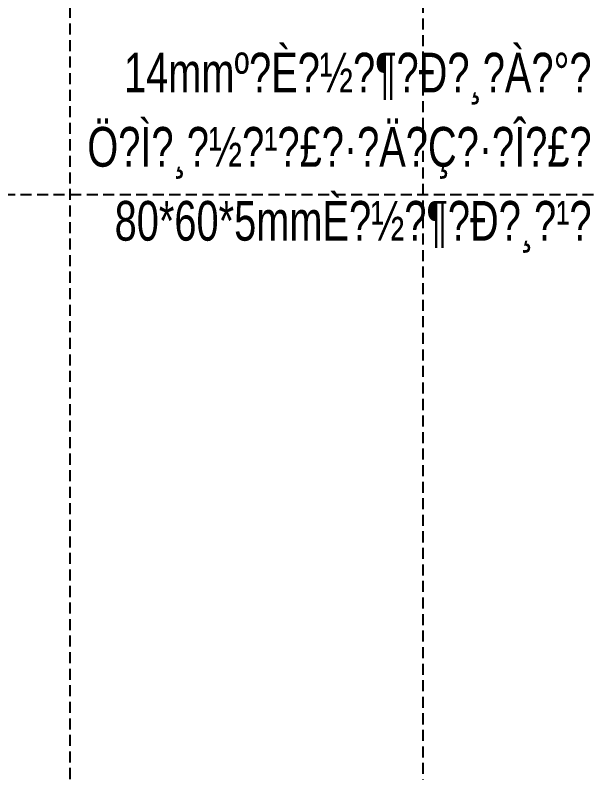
# Model space of a CAD drawing. Extents: x -8792 to 174344, y -43961 to 62816.
# Drawn here: x 13874 to 14527, y -8818 to -7959 of the extents above; entities that cross this region are included whole.
import ezdxf
from ezdxf.xclip import XClip

# ---------------------------------------------------------------- set-up
doc = ezdxf.new("R2010")
doc.units = 0
doc.header["$LTSCALE"] = 50
doc.header["$XCLIPFRAME"] = 0
doc.linetypes.add('( Hidden )', pattern=[0.375, 0.25, -0.125])
doc.linetypes.add('DOT2', pattern=[0.125, 0, -0.125])
for name, color, linetype in [('#填充层', 8, 'Continuous'), ('#文字', 2, 'Continuous'), ('#结构边线+内凹外凸边线', 5, 'Continuous'), ('#铝型材', 3, 'Continuous'), ('A-FLOR-OTLN', 4, 'DOT2'), ('吊顶', 7, 'Continuous')]:
    doc.layers.add(name, color=color, linetype=linetype)
doc.styles.add('文字1', font='jrs.shx', dxfattribs={"width": 0.7, "bigfont": 'hztxt.shx'})

# ---------------------------------------------------------------- blocks, each defined once
blk = doc.blocks.new('A$Cbd8d7c8c')
at = {"layer": 'A-FLOR-OTLN', "color": 8}
blk.add_lwpolyline([(-22721.25, -15689.87), (-43719.42, -33393.16, 0.413756), (-43991.61, -36560.98, 0.189672), (122158.17, -126683.04, 0.414786), (124666.02, -124719.49), (133885.17, -48361.88, 0.379931), (116453.25, -23207.95, 0.236452)], format="xyb", dxfattribs=at)
at = {"layer": '吊顶', "const_width": 3}
blk.add_lwpolyline([(36525.16, -42886.24, 0.056654), (31389.8, -41079.32), (30859.09, -40957.78, -0.112536), (21289.45, -36343.72, -0.028917), (3039.01, -19971.01, 0.413532), (-633.62, -19953.38), (-31397.94, -50352.84, 0.414781), (-31416.33, -54033.31, 0.170492), (123964.28, -129414.71, 0.412564), (126841.18, -127143.22), (136317.5, -48655.55, 1.269195), (87076.8, -54393.32)], format="xyb", dxfattribs=at)
blk = doc.blocks.new('GRER')
at = {"layer": '#填充层'}
h = blk.add_hatch(dxfattribs=at)
h.set_pattern_fill('钢筋混凝土', color=256, scale=20, style=0)
h.set_pattern_definition([(45, (-9905.527, -219.997), (-35.35534, 35.35534), []), (50, (-9905.53, -220), (143.452, -12.5504), [15, -165]), (355, (-9905.53, -220), (-27.7503, 150.4384), [12, -132]), (100.4514, (-9893.57, -221.04), (115.7019, 137.888), [12.748, -140.2284]), (46.1842, (-9905.53, -180), (213.4482, -33.1038), [22.5, -247.5]), (96.6356, (-9887.74, -182.76), (186.9325, 194.8236), [19.122, -210.3426]), (351.1842, (-9905.53, -180), (186.9324, 194.8237), [18, -198]), (21, (-9885.53, -190), (119.3814, -80.5238), [15, -165]), (326, (-9885.53, -190), (48.663, 145.03), [12, -132]), (71.4514, (-9875.58, -196.71), (168.0445, 64.506), [12.748, -140.2284]), (37.5, (-9905.527, -219.997), (2.43197, 66.57877), [0, -130.4, 0, -134, 0, -132.5]), (7.5, (-9905.53, -220), (52.6139, 78.88234), [0, -76.4, 0, -127.4, 0, -50.5]), (327.5, (-9950.127, -219.997), (106.7645, -4.51097), [0, -50, 0, -156, 0, -207]), (317.5, (-9970.13, -220), (116.6372, 20.021), [0, -65, 0, -103.6, 0, -147])])
h.paths.add_polyline_path([(-350, -220), (-9905.53, -220), (-9905.53, -99.97), (-350, -99.97)])
at = {"layer": '#结构边线+内凹外凸边线'}
blk.add_lwpolyline([(-350, -220), (-9905.53, -220), (-9905.53, -99.97), (-350, -99.97)], close=True, dxfattribs=at)
blk = doc.blocks.new('ASDFDFBBBB')
at = {"layer": '#铝型材', "color": 8, "linetype": '( Hidden )'}
for points in [[(0.06, -970.07), (1219.42, -970.07), (1219.42, -470.05), (0.06, -470.05)], [(5200.06, -470.07), (1219.42, -470.07), (1219.42, -1169.96), (5200.06, -1169.96)]]:
    blk.add_lwpolyline(points, close=True, dxfattribs=at)
blk.add_lwpolyline([(800.06, -3563.28), (800.06, -470.07), (400.06, -470.07), (400.06, -3563.28)], dxfattribs=at)

msp = doc.modelspace()

# ---------------------------------------------------------------- block references
at = {"ltscale": 10}
ref = msp.add_blockref('A$Cbd8d7c8c', (-20242.468, 78224.561), dxfattribs=at)
XClip(ref).set_block_clipping_path([(33737.5024453482, -58253.8739175466), (58527.5008306247, -28195.842069268)])
ref = msp.add_blockref('A$Cbd8d7c8c', (22321.982, 94074.685), dxfattribs=at)
XClip(ref).set_block_clipping_path([(76291.0063025201, -72283.9918497168), (103268.9259821397, -47877.3086105986)])
at = {"ltscale": 12}
ref = msp.add_blockref('ASDFDFBBBB', (16523.379, -7192.873), dxfattribs=dict(at, xscale=-1))
XClip(ref).set_block_clipping_path([(4357.7572503736, -3823.1708667884), (6968.1443472763, 1342.8291332118)])
ref = msp.add_blockref('ASDFDFBBBB', (14736.155, -7192.873), dxfattribs=dict(at, xscale=-1))
XClip(ref).set_block_clipping_path([(-715.4778529943, -3797.3053243063), (2511.2529271227, 1432.8291332118)])
ref = msp.add_blockref('GRER', (22861.041, -8375.091))
XClip(ref).set_block_clipping_path([(-5612.0066281782, -2679.7201561243), (-3701.9913236134, 1634.0470836415)])
ref = msp.add_blockref('GRER', (21199.507, -8375.091))
XClip(ref).set_block_clipping_path([(-2002.5017468249, -2670.9529163587), (939.5273157459, 1634.0470836415)])

# ---------------------------------------------------------------- next in the draw order: texts
at = {"layer": '#文字', "char_height": 45, "attachment_point": 6, "style": '文字1'}
for s, insert in [('{\\Fjrs,jhz|c134;\\W0.75;14mmº?È?½?¶?Ð?¸?À?°?}', (14527.598, -8031.252)), ('{\\Fjrs,jhz|c134;\\W0.75;Ö?Ì?¸?½?¹?£?·?Ä?Ç?·?Î?£?}', (14527.598, -8115.357)), ('{\\Fjrs,jhz|c134;\\W0.75;80*60*5mmÈ?½?¶?Ð?¸?¹?}', (14527.598, -8199.2))]:
    msp.add_mtext(s, dxfattribs=dict(at, insert=insert))

doc.saveas('drawing.dxf')
